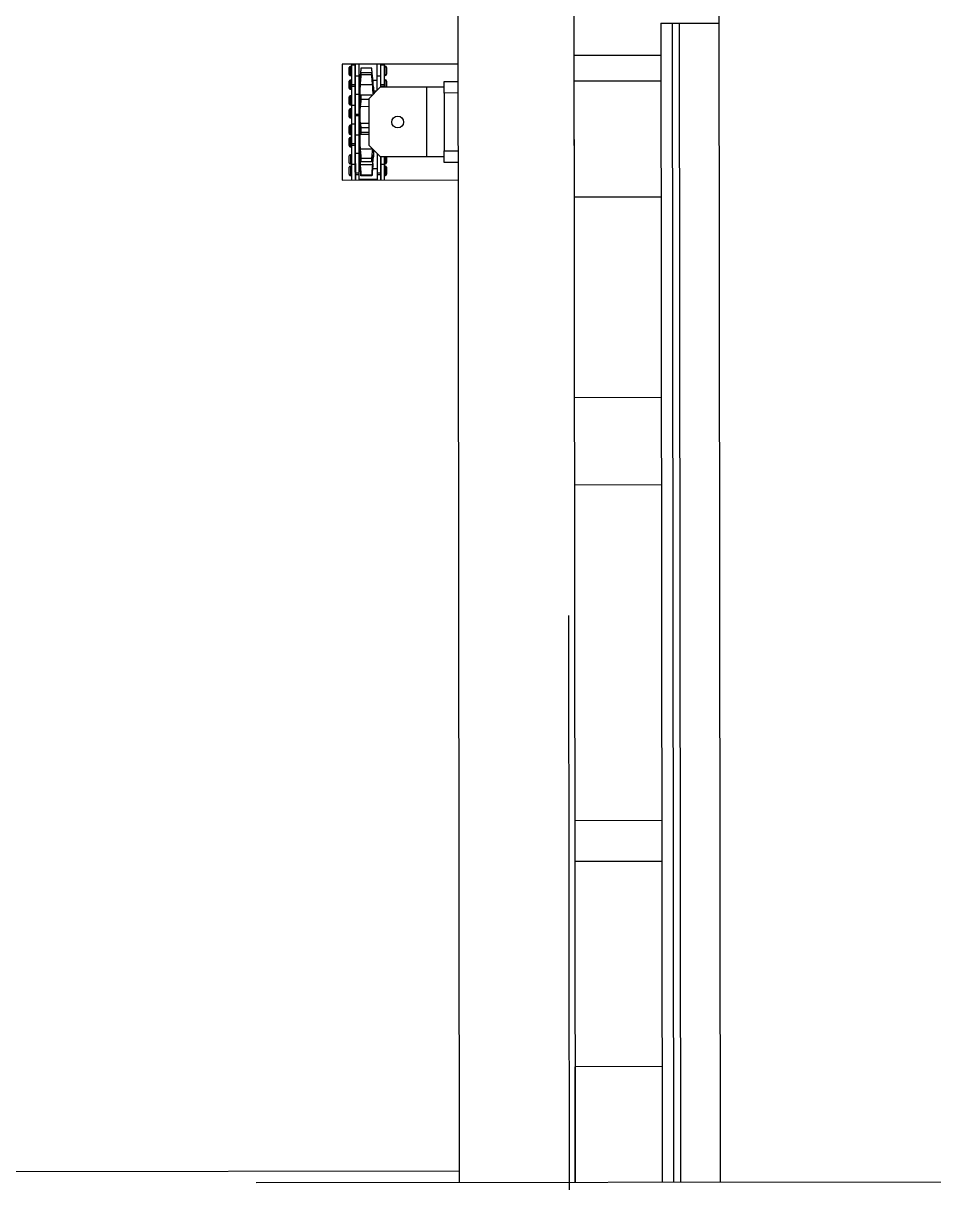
# Model space of a CAD drawing. Header units: feet. Extents: x -99009 to 3252343, y -11094690 to 9035152.
# Drawn here: x 2514605 to 2515390, y -1992440 to -1991440 of the extents above; entities that cross this region are included whole.
import ezdxf

# ---------------------------------------------------------------- set-up
doc = ezdxf.new("R2010")
doc.units = ezdxf.units.FT
for name, color, linetype in [('1', 1, 'Continuous'), ('JOB', 4, 'Continuous'), ('K-LINE', 7, 'Continuous')]:
    doc.layers.add(name, color=color, linetype=linetype)

# ---------------------------------------------------------------- blocks, each defined once
blk = doc.blocks.new('furnace')
at = {"layer": 'K-LINE', "color": 7, "linetype": 'Continuous', "lineweight": 25}
for p, q in [((121600.7, 50079.2), (121600.7, 48479.2)), ((120406.7, 48879.2), (121600.7, 48879.2)), ((120600.7, 48845.2), (120600.7, 48879.2)), ((120600.7, 48839.2), (120600.7, 48845.2)), ((121600.7, 48845.2), (120600.7, 48845.2)), ((120600.7, 48829.2), (120600.7, 48839.2)), ((121600.7, 48839.2), (120600.7, 48839.2)), ((120600.7, 48829.2), (121600.7, 48829.2)), ((120628.2, 48754.2), (120628.2, 48829.2)), ((120650.7, 48829.2), (120650.7, 48754.2)), ((120750.7, 48829.2), (120750.7, 48754.2)), ((120923.7, 48829.2), (120923.7, 48754.2)), ((120998.7, 48754.2), (120998.7, 48829.2)), ((121288.5, 48829.2), (121288.5, 48754.2)), ((121323.5, 48754.2), (121323.5, 48829.2)), ((121500.7, 48829.2), (121500.7, 48754.2)), ((120500.7, 48754.2), (121600.7, 48754.2)), ((120650.7, 48754.2), (120750.7, 48754.2)), ((121600.7, 48754.2), (121500.7, 48754.2)), ((120500.7, 48654.2), (121600.7, 48654.2)), ((120635.7, 48654.2), (120635.7, 48554.2)), ((120650.7, 48642.2), (120650.7, 48654.2)), ((120660.7, 48654.2), (120660.7, 48642.2)), ((120710.7, 48642.2), (120710.7, 48654.2)), ((120720.7, 48654.2), (120720.7, 48642.2)), ((120735.7, 48554.2), (120735.7, 48654.2)), ((121590.7, 48654.2), (121590.7, 48249.2)), ((120660.7, 48642.2), (120650.7, 48642.2)), ((120655.7, 48642.2), (120655.7, 48627.2)), ((120660.7, 48642.2), (120710.7, 48642.2)), ((120720.7, 48642.2), (120710.7, 48642.2)), ((120715.7, 48642.2), (120715.7, 48627.2)), ((120715.7, 48627.2), (120655.7, 48627.2)), ((120655.7, 48627.2), (120655.7, 48587.2)), ((120715.7, 48627.2), (120715.7, 48587.2)), ((120635.7, 48590.5), (120636.7, 48590.5)), ((120635.7, 48587.5), (120636.7, 48587.5)), ((120635.7, 48587.3), (120646.1, 48587.3)), ((120635.7, 48584.3), (120646.1, 48584.3)), ((120636.7, 48590.5), (120636.7, 48587.5)), ((120636.7, 48590.5), (120653.4, 48590.5)), ((120636.7, 48587.5), (120653.4, 48587.5)), ((120637.6, 48591.5), (120637.6, 48590.5)), ((120645.5, 48591.5), (120637.6, 48591.5)), ((120637.6, 48587.5), (120637.6, 48587.3)), ((120638.6, 48592.5), (120644.5, 48592.5)), ((120645.5, 48590.5), (120645.5, 48591.5)), ((120645.5, 48587.3), (120645.5, 48587.5)), ((120646.1, 48587.3), (120646.1, 48584.3)), ((120646.1, 48587.3), (120655.7, 48587.3)), ((120646.1, 48584.3), (120658.6, 48584.3)), ((120649.4, 48591.5), (120649.4, 48590.5)), ((120649.5, 48591.5), (120649.4, 48591.5)), ((120649.4, 48587.5), (120649.4, 48587.3)), ((120655.7, 48591.5), (120649.5, 48591.5)), ((120649.5, 48580.7), (120649.5, 48584.3)), ((120650.4, 48592.5), (120655.7, 48592.5)), ((120653.4, 48587.5), (120653.4, 48590.5)), ((120653.4, 48590.5), (120655, 48590.5)), ((120653.4, 48587.5), (120655, 48587.5)), ((120655, 48590.5), (120655, 48587.5)), ((120655, 48590.5), (120655.7, 48590.5)), ((120655, 48587.5), (120655.7, 48587.5)), ((120655.7, 48587.2), (120665.7, 48577.2)), ((120659, 48583.9), (120659, 48581.2)), ((120705.7, 48577.2), (120715.7, 48587.2)), ((120712.8, 48584.3), (120729.6, 48584.3)), ((120712.8, 48584.3), (120712.8, 48584.3)), ((120715.7, 48592.5), (120720.7, 48592.5)), ((120721.7, 48591.5), (120715.7, 48591.5)), ((120715.7, 48590.5), (120722.3, 48590.5)), ((120715.7, 48587.5), (120722.3, 48587.5)), ((120715.8, 48587.3), (120729.6, 48587.3)), ((120721.7, 48590.5), (120721.7, 48591.5)), ((120721.7, 48587.3), (120721.7, 48587.5)), ((120722.3, 48590.5), (120722.3, 48587.5)), ((120722.3, 48590.5), (120735.7, 48590.5)), ((120722.3, 48587.5), (120735.7, 48587.5)), ((120723.7, 48591.5), (120723.7, 48590.5)), ((120723.8, 48591.5), (120723.7, 48591.5)), ((120723.7, 48587.5), (120723.7, 48587.3)), ((120731.7, 48591.5), (120723.8, 48591.5)), ((120724.7, 48592.5), (120730.7, 48592.5)), ((120725.7, 48580.4), (120725.7, 48584.3)), ((120729.6, 48584.3), (120729.6, 48587.3)), ((120729.6, 48587.3), (120731.2, 48587.3)), ((120729.6, 48584.3), (120731.2, 48584.3)), ((120731.2, 48587.3), (120731.2, 48584.3)), ((120731.2, 48587.3), (120735.7, 48587.3)), ((120731.2, 48584.3), (120735.6, 48584.3)), ((120731.7, 48590.5), (120731.7, 48591.5)), ((120731.7, 48587.3), (120731.7, 48587.5)), ((120735.2, 48584.3), (120735.2, 48568.6)), ((120639.3, 48579.9), (120639.3, 48570.4)), ((120644.9, 48579.9), (120643.1, 48579.9)), ((120643.1, 48579.9), (120643.1, 48570.4)), ((120644.9, 48579.9), (120644.9, 48570.4)), ((120647.3, 48580.6), (120647.3, 48580.4)), ((120655.7, 48581.2), (120650, 48580.8)), ((120653.7, 48580.6), (120653.7, 48569.8)), ((120655.7, 48581.2), (120661.7, 48581.2)), ((120662.5, 48580), (120662.5, 48570.4)), ((120662.5, 48579.9), (120662.6, 48580)), ((120663, 48579.9), (120662.5, 48579.9)), ((120662.5, 48579.9), (120662.5, 48570.4)), ((120665.7, 48577.2), (120705.7, 48577.2)), ((120666.1, 48577.2), (120666.1, 48570.4)), ((120672.4, 48577.2), (120672.4, 48569.8)), ((120686.8, 48577.2), (120686.8, 48569.8)), ((120690.8, 48577.2), (120690.8, 48570.4)), ((120694.8, 48577.2), (120694.8, 48570.4)), ((120696.2, 48569.8), (120696.2, 48577.2)), ((120709.2, 48580.6), (120709.2, 48569.8)), ((120709.8, 48581.3), (120709.8, 48581.2)), ((120709.8, 48581.2), (120715.7, 48581.2)), ((120721.5, 48580.8), (120715.7, 48581.2)), ((120720, 48579.9), (120717.1, 48579.9)), ((120717.1, 48579.9), (120717.1, 48570.4)), ((120720, 48579.9), (120720, 48570.4)), ((120722.6, 48580.6), (120722.6, 48569.8)), ((120732.1, 48579.9), (120731.4, 48579.9)), ((120731.4, 48579.9), (120731.4, 48570.4)), ((120732.1, 48579.9), (120732.1, 48570.4)), ((120635.7, 48568.6), (120646.1, 48568.6)), ((120635.7, 48565.6), (120646.1, 48565.6)), ((120635.7, 48565.3), (120636.7, 48565.3)), ((120636.7, 48565.3), (120636.7, 48562.3)), ((120636.7, 48565.3), (120653.4, 48565.3)), ((120637.6, 48565.6), (120637.6, 48565.3)), ((120643.1, 48570.4), (120644.9, 48570.4)), ((120645.5, 48565.3), (120645.5, 48565.6)), ((120646.1, 48568.6), (120646.1, 48565.6)), ((120646.1, 48568.6), (120662, 48568.6)), ((120646.1, 48565.6), (120662, 48565.6)), ((120647.3, 48570), (120647.3, 48569.8)), ((120649.4, 48565.6), (120649.4, 48565.3)), ((120649.5, 48568.6), (120649.5, 48569.7)), ((120650, 48569.6), (120655.7, 48569.2)), ((120653.4, 48562.3), (120653.4, 48565.3)), ((120653.4, 48565.3), (120655, 48565.3)), ((120655, 48565.3), (120655, 48562.3)), ((120655, 48565.3), (120671.5, 48565.3)), ((120655.7, 48569.2), (120672, 48569.2)), ((120657.3, 48565.3), (120657.3, 48565.6)), ((120659, 48569.2), (120659, 48568.6)), ((120662, 48568.6), (120662, 48565.6)), ((120662, 48568.6), (120678.8, 48568.6)), ((120662, 48565.6), (120678.8, 48565.6)), ((120662.6, 48570.4), (120662.5, 48570.4)), ((120662.5, 48570.4), (120666.1, 48570.4)), ((120663, 48565.6), (120663, 48565.3)), ((120670.9, 48565.3), (120670.9, 48565.6)), ((120671.5, 48565.3), (120671.5, 48562.3)), ((120671.5, 48565.3), (120687.4, 48565.3)), ((120672, 48569.2), (120715.7, 48569.2)), ((120674.2, 48565.6), (120674.2, 48565.3)), ((120674.9, 48568.6), (120674.9, 48569.2)), ((120678.8, 48565.6), (120678.8, 48568.6)), ((120678.8, 48568.6), (120680.4, 48568.6)), ((120678.8, 48565.6), (120680.4, 48565.6)), ((120680.4, 48568.6), (120680.4, 48565.6)), ((120680.4, 48568.6), (120696.9, 48568.6)), ((120680.4, 48565.6), (120696.9, 48565.6)), ((120682.1, 48565.3), (120682.1, 48565.6)), ((120684.4, 48569.2), (120684.4, 48568.6)), ((120687.4, 48565.3), (120687.4, 48562.3)), ((120687.4, 48565.3), (120704.2, 48565.3)), ((120688.4, 48565.6), (120688.4, 48565.3)), ((120690.8, 48570.4), (120694.8, 48570.4)), ((120696.2, 48569.8), (120696.2, 48569.8)), ((120696.3, 48565.3), (120696.3, 48565.6)), ((120696.9, 48568.6), (120696.9, 48565.6)), ((120696.9, 48568.6), (120712.8, 48568.6)), ((120696.9, 48565.6), (120712.8, 48565.6)), ((120698.9, 48565.6), (120698.9, 48565.3)), ((120700.3, 48568.6), (120700.3, 48569.2)), ((120704.2, 48562.3), (120704.2, 48565.3)), ((120704.2, 48565.3), (120705.8, 48565.3)), ((120705.8, 48565.3), (120705.8, 48562.3)), ((120705.8, 48565.3), (120722.3, 48565.3)), ((120706.9, 48565.3), (120706.9, 48565.6)), ((120709.8, 48569.2), (120709.8, 48568.6)), ((120712.8, 48568.6), (120712.8, 48565.6)), ((120712.8, 48568.6), (120729.6, 48568.6)), ((120712.8, 48565.6), (120729.6, 48565.6)), ((120713.8, 48565.6), (120713.8, 48565.3)), ((120715.7, 48569.2), (120721.4, 48569.6)), ((120717.1, 48570.4), (120720, 48570.4)), ((120721.7, 48565.3), (120721.7, 48565.6)), ((120722.3, 48565.3), (120722.3, 48562.3)), ((120722.3, 48565.3), (120735.7, 48565.3)), ((120723.7, 48565.6), (120723.7, 48565.3)), ((120725.7, 48568.6), (120725.7, 48569.9)), ((120729.6, 48565.6), (120729.6, 48568.6)), ((120729.6, 48568.6), (120731.2, 48568.6)), ((120729.6, 48565.6), (120731.2, 48565.6)), ((120731.2, 48568.6), (120731.2, 48565.6)), ((120731.2, 48568.6), (120735.6, 48568.6)), ((120731.2, 48565.6), (120735.7, 48565.6)), ((120731.4, 48570.4), (120732.1, 48570.4)), ((120731.7, 48565.3), (120731.7, 48565.6)), ((120635.7, 48562.3), (120636.7, 48562.3)), ((120635.7, 48554.2), (120735.7, 48554.2)), ((120636.7, 48562.3), (120653.4, 48562.3)), ((120637.6, 48562.3), (120637.6, 48561.3)), ((120637.6, 48561.3), (120645.5, 48561.3)), ((120644.5, 48560.3), (120638.6, 48560.3)), ((120645.5, 48561.3), (120645.5, 48562.3)), ((120649.4, 48562.3), (120649.4, 48561.3)), ((120649.4, 48561.3), (120657.3, 48561.3)), ((120650.4, 48560.3), (120650.4, 48560.3)), ((120656.3, 48560.3), (120650.4, 48560.3)), ((120653.4, 48562.3), (120655, 48562.3)), ((120655, 48562.3), (120671.5, 48562.3)), ((120657.3, 48561.3), (120657.3, 48562.3)), ((120663, 48562.3), (120663, 48561.3)), ((120663, 48561.3), (120670.9, 48561.3)), ((120669.9, 48560.3), (120664, 48560.3)), ((120670.9, 48561.3), (120670.9, 48562.3)), ((120671.5, 48562.3), (120687.4, 48562.3)), ((120674.2, 48562.3), (120674.2, 48561.3)), ((120674.2, 48561.3), (120682.1, 48561.3)), ((120675.2, 48560.3), (120675.2, 48560.3)), ((120681.1, 48560.3), (120675.2, 48560.3)), ((120682.1, 48561.3), (120682.1, 48562.3)), ((120687.4, 48562.3), (120704.2, 48562.3)), ((120688.4, 48562.3), (120688.4, 48561.3)), ((120688.4, 48561.3), (120696.3, 48561.3)), ((120695.3, 48560.3), (120689.4, 48560.3)), ((120696.3, 48561.3), (120696.3, 48562.3)), ((120698.9, 48562.3), (120698.9, 48561.3)), ((120698.9, 48561.3), (120706.9, 48561.3)), ((120700, 48560.3), (120699.9, 48560.3)), ((120705.9, 48560.3), (120700, 48560.3)), ((120704.2, 48562.3), (120705.8, 48562.3)), ((120705.8, 48562.3), (120722.3, 48562.3)), ((120706.9, 48561.3), (120706.9, 48562.3)), ((120713.8, 48562.3), (120713.8, 48561.3)), ((120713.8, 48561.3), (120721.7, 48561.3)), ((120720.7, 48560.3), (120714.8, 48560.3)), ((120721.7, 48561.3), (120721.7, 48562.3)), ((120722.3, 48562.3), (120735.7, 48562.3)), ((120723.7, 48562.3), (120723.7, 48561.3)), ((120723.7, 48561.3), (120731.7, 48561.3)), ((120724.8, 48560.3), (120724.7, 48560.3)), ((120730.7, 48560.3), (120724.8, 48560.3)), ((120731.7, 48561.3), (120731.7, 48562.3))]:
    blk.add_line(p, q, dxfattribs=at)
blk.add_circle((120685.7, 48602.2), 5.1, dxfattribs=at)
for centre, start, end in [((120638.6, 48591.5), 90, 180), ((120644.5, 48591.5), 0, 90), ((120650.4, 48591.5), 90, 180), ((120720.7, 48591.5), 0, 90), ((120724.7, 48591.5), 90, 180), ((120730.7, 48591.5), 0, 90), ((120638.6, 48561.3), 180, 270), ((120644.5, 48561.3), 270, 0), ((120650.4, 48561.3), 180, 270), ((120656.3, 48561.3), 270, 0), ((120664, 48561.3), 180, 270), ((120669.9, 48561.3), 270, 0), ((120675.2, 48561.3), 180, 270), ((120681.1, 48561.3), 270, 0), ((120689.4, 48561.3), 180, 270), ((120695.3, 48561.3), 270, 0), ((120699.9, 48561.3), 180, 270), ((120705.9, 48561.3), 270, 0), ((120714.8, 48561.3), 180, 270), ((120720.7, 48561.3), 270, 0), ((120724.7, 48561.3), 180, 270), ((120730.7, 48561.3), 270, 0)]:
    blk.add_arc(centre, 1, start, end, dxfattribs=at)
for points, knots in [([(120647.3, 48580.6), (120645.9, 48580.5), (120643, 48580.2), (120640.6, 48580), (120639.3, 48579.9)], [0, 0, 0, 0, 0.4903907, 1, 1, 1, 1]), ([(120643.1, 48579.9), (120644, 48580), (120645.8, 48580.2), (120648.2, 48580.4), (120649.5, 48580.6)], [0, 0, 0, 0, 0.4903856, 1, 1, 1, 1]), ([(120653.7, 48580.6), (120652.3, 48580.5), (120649.5, 48580.2), (120646.5, 48580), (120644.9, 48579.9)], [0, 0, 0, 0, 0.490391, 1, 1, 1, 1]), ([(120653.1, 48581), (120653, 48581), (120652.8, 48581), (120651.4, 48580.9), (120649.4, 48580.7), (120647.9, 48580.6), (120647.3, 48580.6)], [0, 0, 0, 0, 0.263869, 0.527359, 0.791367, 1, 1, 1, 1]), ([(120649.5, 48580.6), (120650.2, 48580.6), (120651.6, 48580.8), (120652.9, 48580.9), (120653, 48580.9), (120653.1, 48581)], [0, 0, 0, 0, 0.340988, 0.682036, 1, 1, 1, 1]), ([(120662, 48581), (120661.6, 48581), (120660.7, 48581), (120658.5, 48580.9), (120656, 48580.7), (120654.4, 48580.6), (120653.7, 48580.6)], [0, 0, 0, 0, 0.157832, 0.459278, 0.761317, 1, 1, 1, 1]), ([(120717.1, 48579.9), (120715.7, 48580), (120712.9, 48580.2), (120710.5, 48580.4), (120709.2, 48580.6)], [0, 0, 0, 0, 0.490386, 1, 1, 1, 1]), ([(120722.6, 48580.6), (120721.7, 48580.6), (120719.9, 48580.8), (120717.4, 48580.9), (120715.5, 48581), (120714.4, 48581), (120714.1, 48580.9), (120714.7, 48580.7), (120715.5, 48580.6), (120715.9, 48580.6)], [0, 0, 0, 0, 0.147812, 0.29565, 0.443128, 0.590069, 0.736799, 0.883819, 1, 1, 1, 1]), ([(120715.9, 48580.6), (120716.8, 48580.5), (120718.5, 48580.2), (120719.5, 48580), (120720, 48579.9)], [0, 0, 0, 0, 0.490391, 1, 1, 1, 1]), ([(120721.5, 48580.8), (120721.7, 48580.7), (120722.5, 48580.7), (120723.5, 48580.6), (120724.2, 48580.6)], [0, 0, 0, 0, 0.318757, 1, 1, 1, 1]), ([(120731.4, 48579.9), (120730, 48580), (120727.2, 48580.2), (120724.2, 48580.4), (120722.6, 48580.6)], [0, 0, 0, 0, 0.490386, 1, 1, 1, 1]), ([(120724.2, 48580.6), (120725.6, 48580.5), (120728.4, 48580.2), (120730.8, 48580), (120732.1, 48579.9)], [0, 0, 0, 0, 0.490391, 1, 1, 1, 1]), ([(120639.3, 48570.4), (120640.5, 48570.4), (120643, 48570.2), (120645.8, 48569.9), (120647.3, 48569.8)], [0, 0, 0, 0, 0.490386, 1, 1, 1, 1]), ([(120649.5, 48569.8), (120648.3, 48569.9), (120645.9, 48570.2), (120644.1, 48570.3), (120643.1, 48570.4)], [0, 0, 0, 0, 0.490391, 1, 1, 1, 1]), ([(120644.9, 48570.4), (120646.4, 48570.4), (120649.4, 48570.2), (120652.3, 48569.9), (120653.7, 48569.8)], [0, 0, 0, 0, 0.490386, 1, 1, 1, 1]), ([(120647.3, 48569.8), (120648.1, 48569.8), (120649.8, 48569.6), (120651.8, 48569.5), (120652.5, 48569.5), (120652.8, 48569.4)], [0, 0, 0, 0, 0.333567, 0.667189, 1, 1, 1, 1]), ([(120653, 48569.4), (120653.1, 48569.4), (120653.2, 48569.4), (120652.6, 48569.5), (120651.3, 48569.7), (120650, 48569.8), (120649.5, 48569.8)], [0, 0, 0, 0, 0.054386, 0.392859, 0.731999, 1, 1, 1, 1]), ([(120653.7, 48569.8), (120654.6, 48569.8), (120656.4, 48569.6), (120659.1, 48569.5), (120661.5, 48569.4), (120663.4, 48569.4), (120664, 48569.5), (120664.3, 48569.5)], [0, 0, 0, 0, 0.200609, 0.401259, 0.60142, 0.800853, 1, 1, 1, 1]), ([(120664, 48569.8), (120663.5, 48569.9), (120662.9, 48570.1), (120662.8, 48570.2), (120662.8, 48570.2)], [0, 0, 0, 0, 0.936575, 1, 1, 1, 1]), ([(120664.4, 48569.6), (120664.5, 48569.7), (120664.6, 48569.7), (120664.2, 48569.8), (120664, 48569.8)], [0, 0, 0, 0, 0.268523, 1, 1, 1, 1]), ([(120666.1, 48570.4), (120667.3, 48570.4), (120669.7, 48570.2), (120671.5, 48569.9), (120672.4, 48569.8)], [0, 0, 0, 0, 0.490386, 1, 1, 1, 1]), ([(120672.4, 48569.8), (120673, 48569.8), (120674.1, 48569.6), (120676.6, 48569.5), (120679.3, 48569.4), (120682, 48569.4), (120684.4, 48569.5), (120686, 48569.7), (120686.6, 48569.8), (120686.8, 48569.8)], [0, 0, 0, 0, 0.147813, 0.295651, 0.443129, 0.59007, 0.7368, 0.88382, 1, 1, 1, 1]), ([(120686.8, 48569.8), (120687.3, 48569.9), (120688.2, 48570.2), (120689.9, 48570.3), (120690.8, 48570.4)], [0, 0, 0, 0, 0.490391, 1, 1, 1, 1]), ([(120694.8, 48570.4), (120695.2, 48570.4), (120696.1, 48570.2), (120696.1, 48570), (120696.1, 48569.9)], [0, 0, 0, 0, 0.544133, 1, 1, 1, 1]), ([(120696.5, 48569.6), (120696.5, 48569.6), (120696.6, 48569.6), (120697.7, 48569.5), (120699.6, 48569.4), (120702.1, 48569.4), (120704.8, 48569.5), (120707.3, 48569.7), (120708.6, 48569.8), (120709.2, 48569.8)], [0, 0, 0, 0, 0.0000651, 0.1735337, 0.3465803, 0.5189973, 0.6911669, 0.8636754, 1, 1, 1, 1]), ([(120709.2, 48569.8), (120710.4, 48569.9), (120712.8, 48570.2), (120715.7, 48570.3), (120717.1, 48570.4)], [0, 0, 0, 0, 0.490391, 1, 1, 1, 1]), ([(120715.9, 48569.8), (120715.5, 48569.8), (120714.5, 48569.6), (120714.1, 48569.5), (120714.6, 48569.4), (120715.9, 48569.4), (120718, 48569.5), (120720.3, 48569.7), (120721.9, 48569.8), (120722.6, 48569.8)], [0, 0, 0, 0, 0.1478122, 0.2956497, 0.4431276, 0.5900689, 0.7367994, 0.8838187, 1, 1, 1, 1]), ([(120720, 48570.4), (120719.5, 48570.4), (120718.6, 48570.2), (120716.8, 48569.9), (120715.9, 48569.8)], [0, 0, 0, 0, 0.490386, 1, 1, 1, 1]), ([(120724.2, 48569.8), (120723.3, 48569.8), (120722.2, 48569.7), (120721.5, 48569.6), (120721.4, 48569.6)], [0, 0, 0, 0, 0.853168, 1, 1, 1, 1]), ([(120722.6, 48569.8), (120724.1, 48569.9), (120727.1, 48570.2), (120730, 48570.3), (120731.4, 48570.4)], [0, 0, 0, 0, 0.490391, 1, 1, 1, 1]), ([(120732.1, 48570.4), (120730.9, 48570.4), (120728.4, 48570.2), (120725.6, 48569.9), (120724.2, 48569.8)], [0, 0, 0, 0, 0.490386, 1, 1, 1, 1])]:
    blk.add_open_spline(points, degree=3, knots=knots, dxfattribs=at)

msp = doc.modelspace()

# ---------------------------------------------------------------- linework, layer by layer
at = {"layer": '1'}
msp.add_arc((2520410.24778, -1978395.99612), 100000, 84.1346387202, 194.3871675539, dxfattribs=at)
at = {"layer": 'JOB'}
msp.add_line((2515078.02038, -1994088.70607), (2515075.59345, -1991951.13642), dxfattribs=at)

# ---------------------------------------------------------------- block references
at = {"layer": 'JOB', "rotation": 270.0650517140735}
msp.add_blockref('furnace', (2466188.9242, -1870894.97808), dxfattribs=at)

doc.saveas('drawing.dxf')
